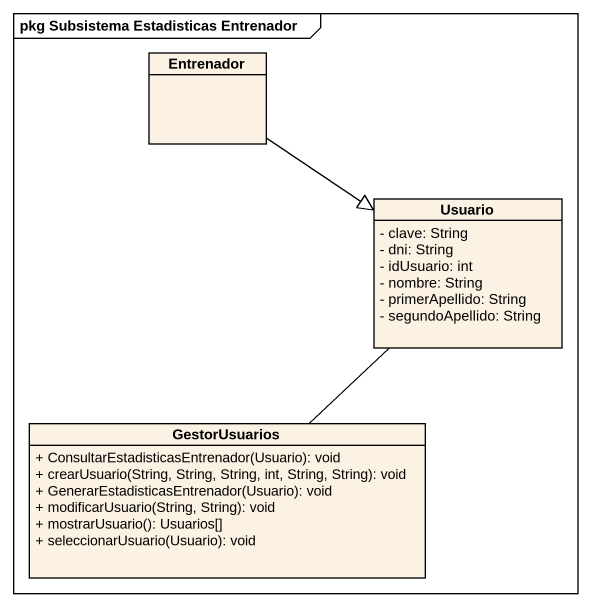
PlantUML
@startuml
mainframe pkg Subsistema Estadisticas Entrenador
hide circle
hide empty members
skinparam classAttributeIconSize 0
class Entrenador
class Usuario {
  - clave: String
  - dni: String
  - idUsuario: int
  - nombre: String
  - primerApellido: String
  - segundoApellido: String
}
class GestorUsuarios {
  + ConsultarEstadisticasEntrenador(Usuario): void
  + crearUsuario(String, String, String, int, String, String): void
  + GenerarEstadisticasEntrenador(Usuario): void
  + modificarUsuario(String, String): void
  + mostrarUsuario(): Usuarios[]
  + seleccionarUsuario(Usuario): void
}
Entrenador --|> Usuario
Usuario -- GestorUsuarios
@enduml
